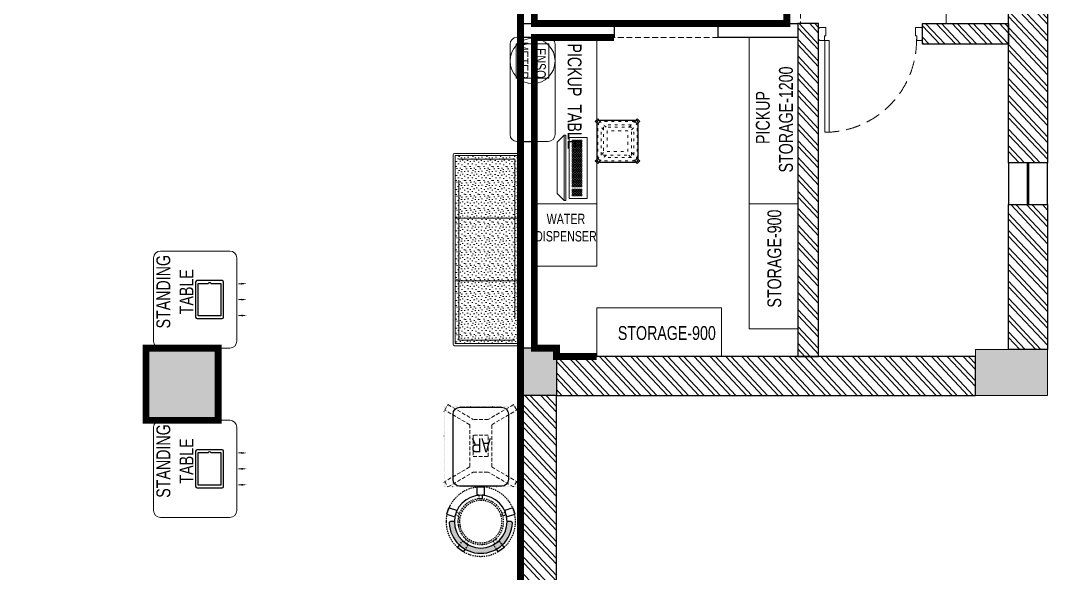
# Model space of a CAD drawing. Header units: feet. Extents: x 5886028 to 5900628, y -5290886 to -5278556.
# Drawn here: x 5893224 to 5900628, y -5285990 to -5282005 of the extents above; entities that cross this region are included whole.
import ezdxf

# ---------------------------------------------------------------- set-up
doc = ezdxf.new("R2010")
doc.units = ezdxf.units.FT
doc.header["$LTSCALE"] = 33
doc.header["$MEASUREMENT"] = 0
for name, pattern in [('a_p6_plan_L18$0$HIDDEN', [0.375, 0.25, -0.125]), ('ACAD_ISO03W100', [30, 12, -18]), ('DASHDOT2', [0.5, 0.25, -0.125, 0, -0.125]), ('DOT', [0.25, 0, -0.25]), ('HIDDEN2', [4.7624999999999975, 3.174999999999998, -1.587499999999999])]:
    doc.linetypes.add(name, pattern=pattern)
doc.layers.add('A-WALL', color=1, linetype='Continuous')
doc.layers.add('Window', color=5, linetype='Continuous')
for name, color, linetype, lineweight in [('Column', 243, 'Continuous', 9), ('Door', 2, 'Continuous', 13), ('HATCH', 9, 'Continuous', 9), ('LENS-CURTAIN', 5, 'a_p6_plan_L18$0$HIDDEN', 9), ('LENS-DOOR', 34, 'Continuous', 20), ('LENS-HATCH', 251, 'Continuous', 5), ('LENS-TEXT', 31, 'Continuous', 5), ('LENS_DIMENSION', 193, 'Continuous', 0), ('LENS_PARTITION', 21, 'Continuous', 25), ('LK-EQPMT', 3, 'Continuous', 18), ('LK-FF&E FLOOR', 1, 'Continuous', 9), ('LK-FF&E WALL', 1, 'Continuous', 9), ('LK-FLUTTED FINISH', 20, 'Continuous', 30), ('LK-IT', 3, 'Continuous', 18), ('LK-MIRROR', 133, 'Continuous', 13), ('LK-TILES FINISH', 251, 'Continuous', 5), ('LN-ELEVATION-1', 81, 'Continuous', 25), ('LN-ELEVATION-2', 103, 'Continuous', 20), ('LN-ELEVATION-3', 125, 'Continuous', 18), ('LN-ELEVATION-4', 145, 'Continuous', 13), ('LN-ELEVATION-5', 167, 'Continuous', 5), ('LN-HATCH', 251, 'Continuous', 0)]:
    doc.layers.add(name, color=color, linetype=linetype, lineweight=lineweight)
doc.styles.add('LK TXT', font='GILC____.TTF', dxfattribs={"height": 100})

# ---------------------------------------------------------------- blocks, each defined once
blk = doc.blocks.new('*U41')
at = {"layer": 'LENS-DOOR'}
for p, q in [((548121.7424194776, 1779235.250802661), (548121.7424194285, 1778573.792470696)), ((548121.7424194776, 1779235.250802661), (548152.9924194783, 1779235.250802661)), ((548152.9924194338, 1778573.792470696), (548152.9924194783, 1779235.250802661)), ((547452.4715860792, 1778573.792470752), (547488.9299194163, 1778573.792470761)), ((547452.471586084, 1778568.584137432), (547452.4715860792, 1778573.792470752)), ((547488.9299194115, 1778539.938304131), (547488.9299194163, 1778573.792470761)), ((548121.7424194285, 1778573.792470696), (548152.9924194338, 1778573.792470696)), ((548192.0549194335, 1778573.792470705), (548155.5965861009, 1778573.792470692)), ((548155.5965860891, 1778539.938304089), (548155.5965861009, 1778573.792470692)), ((548192.0549194335, 1778568.584137381), (548192.0549194335, 1778573.792470705)), ((547447.2632527729, 1778568.584137446), (547452.471586084, 1778568.584137432)), ((547447.2632527404, 1778484.13413872), (547447.2632527729, 1778568.584137446)), ((547488.9299194115, 1778539.938304131), (547499.346586087, 1778539.938304122)), ((547499.3465860802, 1778478.925805381), (547499.346586087, 1778539.938304122)), ((548145.1799194254, 1778478.925805334), (548145.1799194299, 1778539.938304084)), ((548155.5965860891, 1778539.938304089), (548145.1799194299, 1778539.938304084)), ((548197.2632527791, 1778568.58413739), (548192.0549194335, 1778568.584137381)), ((548197.263252749, 1778484.134138664), (548197.2632527791, 1778568.58413739)), ((547447.2632527404, 1778484.13413872), (547452.4715860676, 1778484.13413872)), ((547452.4715860795, 1778478.925805376), (547452.4715860676, 1778484.13413872)), ((547452.4715860795, 1778478.925805376), (547499.3465860802, 1778478.925805381)), ((548192.0549194288, 1778478.92580533), (548145.1799194254, 1778478.925805334)), ((548192.0549194288, 1778478.92580533), (548192.0549194311, 1778484.134138682)), ((548197.263252749, 1778484.134138664), (548192.0549194311, 1778484.134138682))]:
    blk.add_line(p, q, dxfattribs=at)
at = {"layer": 'LENS-DOOR', "color": 7, "linetype": 'HIDDEN2'}
blk.add_ellipse((548152.9924194338, 1778573.792470696), major_axis=(-661.4583333308027, 0.0034431291060411), ratio=0.9999999979146826, start_param=-1.570791121506941, end_param=0.0512086788949202, dxfattribs=at)
blk = doc.blocks.new('A$C2f5dd23c')
at = {"layer": 'Column'}
h = blk.add_hatch(color=8, dxfattribs=at)
h.dxf.hatch_style = 1
h.paths.add_polyline_path([(-8420, 12000), (-8420, 12330), (-8940, 12330), (-8940, 12000)])
h.paths.add_polyline_path([(-8420, 0), (-8420, 520), (-8940, 520), (-8940, 0)])
h.paths.add_polyline_path([(-8420, 6000), (-8420, 6520), (-8940, 6520), (-8940, 6000)])
h.paths.add_polyline_path([(-2440, 12000), (-2440, 12330), (-2960, 12330), (-2960, 12000)])
h.paths.add_polyline_path([(-2440, 0), (-2440, 520), (-2960, 520), (-2960, 0)])
h.paths.add_polyline_path([(-2440, 6000), (-2440, 6520), (-2960, 6520), (-2960, 6000)])
h.paths.add_polyline_path([(0, 6520), (0, 6180), (-260, 6180), (-260, 6520)])
h.paths.add_polyline_path([(3540, 6180), (3540, 6510.000000476837), (3020, 6510.000000476837), (3020, 6180)])
h.paths.add_polyline_path([(3540, 12000), (3540, 12330), (3020, 12330), (3020, 12000)])
at = {"layer": 'LN-HATCH'}
h = blk.add_hatch(dxfattribs=at)
h.set_pattern_fill('ANSI32', color=256, scale=222, angle=268.1105192815815)
h.set_pattern_definition([(313.1105192815815, (-3373823.442878878, 5462012.521852432), (60.77556509153959, 56.89370077437428), []), (313.1105192815815, (-3373824.736833648, 5461973.298763876), (60.77556509153959, 56.89370077437428), [])])
h.paths.add_polyline_path([(-2960, 280.0000004768372), (-8420, 280.0000004768372), (-8420, 0), (-2960, 0)])
h.paths.add_polyline_path([(-260, 6180), (-260, 280.0000004768372), (-2440, 280.0000004768372), (-2440, 0), (0, 0), (0, 6180)])
h.paths.add_polyline_path([(1740, 6460), (1890, 6460), (1890, 8860.000000476837), (1740, 8860.000000476837)])
h.paths.add_polyline_path([(3020, 6460), (0, 6460), (0, 6180), (3020, 6180)])
h.paths.add_polyline_path([(3260, 7555), (3540, 7555), (3540, 6510.000000476837), (3260, 6510.000000476837)])
h.paths.add_polyline_path([(3260, 12000), (3540, 12000), (3540, 7855), (3260, 7855)])
h.paths.add_polyline_path([(2640, 8860.000000476837), (3260, 8860.000000476837), (3260, 8710), (2640, 8710)])
h.paths.add_polyline_path([(-2440, 12330), (3020, 12330), (3020, 12140), (-2440, 12140)])
h.paths.add_polyline_path([(-8420, 12330), (-2960, 12330), (-2960, 12050.00000047683), (-8420, 12050.00000047683)])
at = {"layer": 'A-WALL'}
for points in [[(3260, 12000), (3540, 12000), (3540, 7855), (3260, 7855)], [(1740, 6460), (1890, 6460), (1890, 8860.000000476837), (1740, 8860.000000476837)], [(2640, 8860.000000476837), (3260, 8860.000000476837), (3260, 8710), (2640, 8710)], [(3260, 7555), (3540, 7555), (3540, 6510.000000476837), (3260, 6510.000000476837)], [(3020, 6460), (0, 6460), (0, 6180), (3020, 6180)], [(-260, 6180), (-260, 280.0000004768372), (-2440, 280.0000004768372), (-2440, 0), (0, 0), (0, 6180)]]:
    blk.add_lwpolyline(points, close=True, dxfattribs=at)
at = {"layer": 'Column'}
for points in [[(-2440, 6000), (-2440, 6520), (-2960, 6520), (-2960, 6000)], [(0, 6520), (0, 6180), (-260, 6180), (-260, 6520)], [(3540, 6180), (3540, 6510.000000476837), (3020, 6510.000000476837), (3020, 6180)]]:
    blk.add_lwpolyline(points, close=True, dxfattribs=at)
at = {"layer": 'Window'}
for p, q in [((3260, 7855), (3260, 7555)), ((3540, 7555), (3540, 7855))]:
    blk.add_line(p, q, dxfattribs=at)
blk.add_lwpolyline([(3394, 7555), (3406, 7555), (3406, 7855), (3394, 7855)], close=True, dxfattribs=at)
at = {"layer": 'Door', "rotation": 180}
blk.add_blockref('*U41', (550087.2632527332, 1787311.359138299), dxfattribs=at)
blk = doc.blocks.new('Standing Table 700X600')
at = {"layer": 'LN-ELEVATION-1', "linetype": 'ByBlock', "lineweight": -2}
for p, q in [((-114.7243699021637, -32.29984612949194), (-114.7243699021637, -12)), ((0, -32.29984612949194), (0, -12)), ((114.7243699021637, -32.29984612949194), (114.7243699021637, -12))]:
    blk.add_line(p, q, dxfattribs=at)
at = {"layer": 'LN-ELEVATION-1'}
for points in [[(-127.25, 94.49999999997087), (126.75, 94.49999999997087, 0.4142135623713902), (136.75, 104.4999999999709), (136.75, 286.4999999999709, 0.4142135623713902), (126.75, 296.4999999999709), (-127.25, 296.4999999999709, 0.4142135623713902), (-137.25, 286.4999999999709), (-137.25, 104.4999999999709, 0.4142135623713902)], [(117.25, 185.9606079858495), (117.25, 113.5), (-117.75, 113.5), (-117.75, 277.5), (117.25, 277.5), (117.25, 205.0393920141796, 0.3275382217372251), (118.6499999994412, 203.1315136115008, -0.733799385757267), (118.6500000001397, 187.868486388732, 0.3275382217372252)]]:
    blk.add_lwpolyline(points, format="xyb", close=True, dxfattribs=at)
at = {"layer": 'LN-ELEVATION-1', "linetype": 'ByBlock', "lineweight": -2}
for points in [[(-108.0577032342553, -32.29984612949194), (-121.3910365682095, -32.29984612949194), (-114.7243699021637, -72.29984612949193)], [(6.666666666977107, -32.29984612949194), (-6.666666666045784, -32.29984612949194), (0, -72.29984612949193)], [(121.3910365691408, -32.29984612949194), (108.0577032361179, -32.29984612949194), (114.7243699021637, -72.29984612949193)]]:
    blk.add_solid(points, dxfattribs=at)
at = {"layer": 'LN-ELEVATION-2'}
blk.add_lwpolyline([(-300, 0), (300, 0, 0.4142135623725836), (350, 50), (350, 550, 0.4142135623725836), (300, 600), (-300, 600, 0.4142135623725837), (-350, 550), (-350, 50, 0.4142135623725836)], format="xyb", close=True, dxfattribs=at)
at = {"layer": 'LENS-TEXT', "color": 7, "linetype": 'Continuous', "ltscale": 3, "insert": (56.76527249882929, 445.9141869283921), "char_height": 100, "width": 783.9636358173434, "attachment_point": 5, "style": 'LK TXT'}
blk.add_mtext('STANDING TABLE', dxfattribs=at)
blk = doc.blocks.new('3 seater Bench 1385')
at = {"layer": 'LENS-HATCH', "lineweight": 0}
h = blk.add_hatch(dxfattribs=at)
h.set_pattern_fill('STIP1', color=177, scale=100, angle=269.9999999999999, pattern_type=2)
h.set_pattern_definition([(270, (6617025.245374651, -170439.1063060568), (100, -1.516e-13), [0, -100]), (270, (6617009.245374652, -170451.1063060568), (100, -1.516e-13), [0, -100]), (270, (6616985.245374652, -170446.1063060568), (100, -1.516e-13), [0, -100]), (270, (6616962.245374652, -170481.1063060568), (100, -1.516e-13), [0, -100]), (270, (6616998.245374652, -170478.1063060568), (100, -1.516e-13), [0, -100]), (270, (6617022.245374652, -170505.1063060568), (100, -1.516e-13), [0, -100]), (270, (6617029.245374651, -170470.1063060568), (100, -1.516e-13), [0, -100]), (270, (6616988.245374651, -170512.1063060568), (100, -1.516e-13), [0, -100]), (270, (6616956.245374652, -170507.1063060568), (100, -1.516e-13), [0, -100]), (270, (6616941.245374651, -170433.1063060568), (100, -1.516e-13), [0, -100]), (270, (6616961.245374652, -170451.1063060568), (100, -1.516e-13), [0, -100]), (270, (6616942.245374652, -170465.1063060568), (100, -1.516e-13), [0, -100]), (270, (6617006.245374652, -170526.1063060568), (100, -1.516e-13), [0, -100]), (270, (6616981.245374652, -170494.1063060568), (100, -1.516e-13), [0, -100]), (270, (6617014.245374652, -170486.1063060568), (100, -1.516e-13), [0, -100]), (270, (6617005.245374651, -170503.1063060568), (100, -1.516e-13), [0, -100]), (270, (6616978.245374651, -170467.1063060568), (100, -1.516e-13), [0, -100]), (270, (6617032.245374652, -170495.1063060568), (100, -1.516e-13), [0, -100]), (270, (6616973.245374651, -170526.1063060568), (100, -1.516e-13), [0, -100]), (270, (6616943.245374651, -170523.1063060568), (100, -1.516e-13), [0, -100])])
h.paths.add_polyline_path([(677.5000000004657, 227.5), (225.8333333334885, 227.5), (225.8333333334885, -227.5), (677.5000000004657, -227.5)])
h.paths.add_polyline_path([(-225.8333333334885, 227.5), (225.8333333334885, 227.5), (225.8333333334885, -227.5), (-225.8333333334885, -227.5)])
h.paths.add_polyline_path([(-677.5000000004657, 227.5), (-225.8333333334885, 227.5), (-225.8333333334885, -227.5), (-677.5000000004657, -227.5)])
at = {"layer": 'LN-ELEVATION-2', "ltscale": 0.5}
for points in [[(-677.5000000004657, 227.5), (-225.8333333334885, 227.5), (-225.8333333334885, -227.5), (-677.5000000004657, -227.5)], [(-225.8333333334885, 227.5), (225.8333333334885, 227.5), (225.8333333334885, -227.5), (-225.8333333334885, -227.5)], [(677.5000000004657, 227.5), (225.8333333334885, 227.5), (225.8333333334885, -227.5), (677.5000000004657, -227.5)]]:
    blk.add_lwpolyline(points, close=True, dxfattribs=at)
at = {"layer": 'LN-ELEVATION-5', "ltscale": 0.5}
blk.add_lwpolyline([(682.4999999995343, 242.5), (-682.5000000004655, 242.5, 0.4142135623730951), (-692.5000000004655, 232.5), (-692.5000000004655, -232.5, 0.4142135623730951), (-682.5000000004655, -242.5), (682.4999999995343, -242.5, 0.4142135623730951), (692.4999999995343, -232.5), (692.4999999995343, 232.5, 0.4142135623730951)], format="xyb", close=True, dxfattribs=at)
blk.add_lwpolyline([(677.4999999995343, 227.5), (-677.5000000004657, 227.5), (-677.5000000004657, -227.5), (677.4999999995343, -227.5)], close=True, dxfattribs=at)
at = {"layer": 'LN-ELEVATION-5', "linetype": 'HIDDEN2', "ltscale": 11}
blk.add_lwpolyline([(-652.5000000004657, 202.5), (652.5000000004657, 202.5), (652.5000000004657, -202.5), (-652.5000000004657, -202.5)], close=True, dxfattribs=at)
blk = doc.blocks.new('AR')
at = {"layer": 'LN-ELEVATION-2', "linetype": 'DOT', "lineweight": 25}
blk.add_lwpolyline([(0, 13.41378593863919), (530, 13.41378593863919), (530, 593.4137859386392), (0, 593.4137859386392)], close=True, dxfattribs=at)
at = {"layer": 'LN-ELEVATION-2', "lineweight": 25}
blk.add_lwpolyline([(465, 68.22063546301797), (465, 538.2206354630179, 0.4142135623730951), (415, 588.2206354630177), (115, 588.2206354630177, 0.4142135623730951), (65, 538.2206354630179), (65, 68.22063546301797, 0.4142135623730951), (115, 18.22063546301797), (415, 18.22063546301797, 0.4142135623730951)], format="xyb", close=True, dxfattribs=at)
at = {"layer": 'LN-ELEVATION-4', "linetype": 'HIDDEN2', "ltscale": 0.25}
for points in [[(185.8456009030342, 448.8780772723258), (5.888936847448348, 554.0078910568263), (28.48512306064368, 593.350836840691), (211.0874861851335, 486.6754184374586)], [(344.154399111867, 448.8780772762837), (524.1110631600021, 554.0078910947777), (501.5148769393563, 593.3508368753828), (318.9125138223171, 486.6754184374586)], [(185.8456009030342, 144.472759603057), (185.8456009030342, 448.8780772723258)], [(211.0874861851335, 486.6754184376913), (318.9125138223171, 486.6754184376913)], [(344.154399111867, 448.8780772762837), (344.154399111867, 144.4727595990989)], [(185.8456009030342, 144.472759603057), (5.888936847448348, 39.34294581855647), (28.48512306064368, 3.46917659e-08), (211.0874861851335, 106.6754184379242)], [(318.9125138223171, 106.6754184376914), (211.0874861851335, 106.6754184376914)], [(344.154399111867, 144.4727595990989), (524.1110631600021, 39.34294578060508), (501.5148769393563, 0), (318.9125138223171, 106.6754184379242)]]:
    blk.add_lwpolyline(points, dxfattribs=at)
blk.add_lwpolyline([(210.8456009030342, 373.9866790841333), (319.154399111867, 373.9866790841333), (319.154399111867, 219.3641577917151), (210.8456009030342, 219.3641577917151)], close=True, dxfattribs=at)
blk = doc.blocks.new('DR STOOL')
at = {"layer": 'HATCH'}
h = blk.add_hatch(dxfattribs=at)
h.set_pattern_fill('ANSI36', color=250, angle=-90.00000000000001)
h.set_pattern_definition([(315, (-227.8099174643867, 917.3997257252777), (6.173926083235043, -1.683798022700468), [7.9375, -1.587499999999999, 0, -1.587499999999999])])
edge = h.paths.add_edge_path()
edge.add_line((-190.0000000041909, 4.511094e-10), (-218.6899174675346, 4.511094e-10))
edge.add_arc((-218.6899174670689, 9.120000000388245), 9.119999999940092, 177.6119845363388, 269.9999999996136, ccw=False)
edge.add_arc((-1.8626451e-09, 3.565219e-10), 228.000000002257, 2.3880154632688004, 177.6119845367313, ccw=False)
edge.add_arc((218.6899174633436, 9.120000000497384), 9.120000000051716, -90.00000000034493, 2.3880154629299, ccw=False)
edge.add_line((218.6899174633436, 4.511094e-10), (190, 4.511094e-10))
edge.add_arc((-1.8626451e-09, 4.511094e-10), 190.000000001979, -1.27e-14, 180)
at = {"layer": 'LN-ELEVATION-1', "color": 1, "ltscale": 100}
for p, q in [((-165.2704676063731, 189.0243927398114), (-165.9069543029182, 185.0820035930228)), ((-165.9069543029182, 185.0820035930228), (-153.8003208162263, 168.3135803133482)), ((-128.6221585394814, 215.4841044476634), (-165.2704676063731, 189.0243927398114)), ((-124.7228340068832, 214.8545704018979), (-128.6221585394814, 215.4841044476634)), ((-112.6981821293011, 198.1996966340157), (-124.7228340068832, 214.8545704018979)), ((124.7553772013634, 214.9803744515593), (112.5488144652918, 198.2845540212292)), ((128.7014972954057, 215.5933048763618), (124.7553772013634, 214.9803744515593)), ((128.7014972954057, 215.5933048763618), (124.7553772013634, 214.9803744515593)), ((165.1911288509145, 188.915192311113), (128.7014972954057, 215.5933048763618)), ((165.1911288509145, 188.915192311113), (128.7014972954057, 215.5933048763618)), ((153.6734594982117, 168.4294150282658), (165.7973639420234, 185.0121775862135)), ((165.7973639420234, 185.0121775862135), (165.1911288509145, 188.915192311113)), ((165.7973639420234, 185.0121775862135), (165.1911288509145, 188.915192311113)), ((-242.9550312487409, -52.24013893969095), (-244.7482102331705, -55.75945052818861)), ((-244.7482102331705, -55.75945052818861), (-230.7800458371639, -98.74904560100549)), ((-191.2928382232785, -35.45407700946089), (-242.9550312487409, -52.24013893969095)), ((-187.9259491492994, -37.1695928365807), (-191.2928382232785, -35.45407700946089)), ((-184.1424400564283, -48.81403796559607), (-187.9259491492994, -37.1695928365807)), ((-173.8639617776498, -80.4479453730819), (-177.8421125086024, -68.2044548037811)), ((177.6922140880488, -68.56540505095472), (173.8739495249465, -80.1985000452405)), ((188.0651108901948, -36.96233201187715), (184.0504167033359, -49.19388854173303)), ((191.3981811110861, -35.27656588272658), (188.0651108901948, -36.96233201187715)), ((243.0100176925771, -52.21682526778022), (191.3981811110861, -35.27656588272658)), ((230.715890809428, -98.7280946081737), (244.8123673382215, -55.78040257930116)), ((244.8123673382215, -55.78040257930116), (243.0100176925771, -52.21682526778022)), ((-230.7800458371639, -98.74904560100549), (-227.2218665438704, -100.5620286722478)), ((-227.2218665438704, -100.5620286722478), (-175.5596735184081, -83.7759667420105)), ((-175.5596735184081, -83.7759667420105), (-173.8639617776498, -80.4479453730819)), ((173.8739495249465, -80.1985000452405), (175.5794035866856, -83.5704969359358)), ((175.5794035866856, -83.5704969359358), (227.1912401677109, -100.5107563209894)), ((227.1912401677109, -100.5107563209894), (230.715890809428, -98.7280946081737)), ((-22.72193054761737, -190.2142363802995), (-25.39390889601782, -192.886214728569)), ((-25.39390889601782, -192.886214728569), (-25.39390889601782, -247.2070584567482)), ((-10.47823652112856, -190.2142363802995), (-22.72193054761737, -190.2142363802995)), ((22.78362171910703, -190.2142363802995), (9.910054048988968, -190.2142363802995)), ((25.42475448176265, -192.8553691428751), (22.78362171910703, -190.2142363802995)), ((25.42475448176265, -247.1762128710543), (25.42475448176265, -192.8553691428751)), ((-25.39390889601782, -247.2070584567482), (-22.60096735274419, -250)), ((-22.60096735274419, -250), (22.60096735274419, -250)), ((22.60096735274419, -250), (25.42475448176265, -247.1762128710543))]:
    blk.add_line(p, q, dxfattribs=at)
at = {"layer": 'LN-ELEVATION-1', "linetype": 'DASHDOT2'}
for p, q in [((-153.8003208162263, 168.3135803133482), (-134.1093360339291, 141.0403694751003)), ((-92.92521573789418, 170.8129362839827), (-112.6981821293011, 198.1996966340157)), ((-103.4542870586738, 159.9154408004979), (-93.52748446213081, 167.0824927485227)), ((-88.15393704269081, 139.4771787207864), (-103.4542870586738, 159.9154408004979)), ((-93.52748446213081, 167.0824927485227), (-92.92521573789418, 170.8129362839827)), ((103.6608748426661, 159.8406005539291), (88.19885099539533, 139.4487815762331)), ((112.5488144652918, 198.2845540212292), (92.69529851106927, 171.1294289919315)), ((92.69529851106927, 171.1294289919315), (93.26858203159645, 167.4385604566923)), ((93.26858203159645, 167.4385604566923), (103.6608748426661, 159.8406005539291)), ((133.7372852512635, 141.1612321265929), (153.6734594982117, 168.4294150282658)), ((-134.1093360339291, 141.0403694751003), (-130.4219571123831, 140.4450534014686)), ((-130.4219571123831, 140.4450534014686), (-119.9844727469608, 147.9808124662595)), ((-119.9844727469608, 147.9808124662595), (-105.3687285655178, 126.9741353208374)), ((105.4096150295809, 126.94019481352), (120.1194891873747, 147.8074627162714)), ((120.1194891873747, 147.8074627162714), (130.0033113472163, 140.5812532722048)), ((130.0033113472163, 140.5812532722048), (133.7372852512635, 141.1612321265929)), ((-159.954806596972, -40.49024384317454), (-184.1424400564283, -48.81403796559607)), ((-177.8421125086024, -68.2044548037811), (-153.4148110738024, -60.73628028803068)), ((153.3006618716754, -61.02382378749462), (177.6922140880488, -68.56540505095472)), ((184.0504167033359, -49.19388854173303), (159.8786162491887, -40.79004861696012)), ((-10.92024635523557, -164.6382343793375), (-10.47823652112856, -190.2142363802995)), ((9.910054048988968, -190.2142363802995), (10.35584833659231, -164.674698740353))]:
    blk.add_line(p, q, dxfattribs=at)
at = {"layer": 'LN-ELEVATION-1', "color": 1, "ltscale": 100}
blk.add_lwpolyline([(-190.0000000023283, 0), (-218.6899174656719, 0, -0.4264743413925903), (-227.8019973598421, 9.5, -0.959166304662544), (227.8019973593764, 9.5, -0.4264743413925903), (218.6899174647406, 0), (190.0000000013969, 0)], format="xyb", dxfattribs=at)
at = {"layer": 'LN-ELEVATION-1', "linetype": 'DASHDOT2'}
for radius in [250, 165, 153]:
    blk.add_circle((0, 0), radius, dxfattribs=at)
at = {"layer": 'LN-ELEVATION-1', "color": 1, "ltscale": 100}
blk.add_circle((0, 0), 190, dxfattribs=at)
blk = doc.blocks.new('CLENS 600 TYPE 6')
at = {"layer": 'LN-ELEVATION-1', "ltscale": 0.5}
blk.add_lwpolyline([(130, -225), (-130, -225, -0.4142135623730951), (-150, -205), (-150, 55, -0.4142135623730951), (-130, 75), (130, 75, -0.4142135623730951), (150, 55), (150, -205, -0.4142135623730951)], format="xyb", close=True, dxfattribs=at)
at = {"layer": 'LN-ELEVATION-3', "linetype": 'ACAD_ISO03W100', "ltscale": 0.05}
for p, q in [((-100, 7.322330470196902), (-142.3743686703965, 49.69669914152472)), ((-142.3743686708621, -199.6966991410591), (-142.3743686708621, 49.69669914105907)), ((-82.3223304701969, 25), (-124.6966991401277, 67.374368671095)), ((124.696699141059, 67.3743686703965), (-124.6966991401277, 67.374368671095)), ((-117.3743686703965, -174.6966991408262), (-117.3743686703965, 24.69669914152473)), ((99.69669914059341, 42.3743686703965), (-99.69669913966207, 42.374368671095)), ((82.3223304701969, 25), (124.6966991401277, 67.374368671095)), ((100, 7.322330470196902), (142.3743686703965, 49.69669914152472)), ((117.3743686703965, -174.6966991408262), (117.3743686703965, 24.69669914152473)), ((142.3743686708621, -199.6966991410591), (142.3743686708621, 49.69669914105907)), ((-100, -157.3223304701969), (-142.3743686703965, -199.6966991415247)), ((-82.3223304701969, -175), (-124.6966991401277, -217.374368671095)), ((124.696699141059, -217.3743686703965), (-124.6966991401277, -217.374368671095)), ((99.69669914059341, -192.3743686703965), (-99.69669913966207, -192.374368671095)), ((82.3223304701969, -175), (124.6966991401277, -217.374368671095)), ((100, -157.3223304701969), (142.3743686703965, -199.6966991415247))]:
    blk.add_line(p, q, dxfattribs=at)
for points in [[(-132.2008663183078, 74.87853584764525), (-124.696699141059, 67.3743686703965), (-142.3743686708621, 49.69669914105907), (-149.8785358476452, 57.20086631807498)], [(132.2008663183078, 74.87853584764525), (124.696699141059, 67.3743686703965), (142.3743686708621, 49.69669914105907), (149.8785358476452, 57.20086631807498)], [(-132.2008663183078, -224.8785358476453), (-124.696699141059, -217.3743686703965), (-142.3743686708621, -199.6966991410591), (-149.8785358476452, -207.200866318075)], [(132.2008663183078, -224.8785358476453), (124.696699141059, -217.3743686703965), (142.3743686708621, -199.6966991410591), (149.8785358476452, -207.200866318075)]]:
    blk.add_lwpolyline(points, dxfattribs=at)
for points in [[(100, -175), (-100, -175), (-100, 25), (100, 25)], [(75, -150), (-75, -150), (-75, 0), (75, 0)]]:
    blk.add_lwpolyline(points, close=True, dxfattribs=at)
at = {"layer": 'LN-ELEVATION-5', "ltscale": 0.5}
for points in [[(-149.8785358476452, 57.20086631807498), (-160.0520382001995, 67.37436867062934), (-142.3743686708621, 85.05203819996677), (-132.2008663183078, 74.87853584787806)], [(149.8785358476452, 57.20086631807498), (160.0520382001995, 67.37436867062934), (142.3743686708621, 85.05203819996677), (132.2008663183078, 74.87853584787806)], [(-149.8785358476452, -207.200866318075), (-160.0520382001995, -217.3743686706294), (-142.3743686708621, -235.0520381999668), (-132.2008663183078, -224.8785358478781)], [(149.8785358476452, -207.200866318075), (160.0520382001995, -217.3743686706294), (142.3743686708621, -235.0520381999668), (132.2008663183078, -224.8785358478781)]]:
    blk.add_lwpolyline(points, dxfattribs=at)
blk = doc.blocks.new('*U24')
at = {"layer": 'LK-EQPMT', "ltscale": 12}
blk.add_lwpolyline([(5.986879315214991, 4.914598100478997), (-5.986879315214991, 4.914598100478997), (-5.986879315214991, -4.914598100478997), (5.986879315214991, -4.914598100478997)], close=True, dxfattribs=at)
blk = doc.blocks.new('*U25')
at = {"color": 0, "linetype": 'ByBlock', "lineweight": -2}
for p in [(0, 0), (17.96063794564497, 0), (35.92127589128995, 0), (53.88191383693492, 0), (71.8425517825799, 0), (89.80318972822487, 0), (107.7638276738698, 0), (125.7244656195148, 0), (143.6851035651598, 0), (161.6457415108048, 0), (179.6063794564497, 0), (197.5670174020947, 0), (215.5276553477397, 0), (233.4882932933847, 0), (251.4489312390296, 0), (269.4095691846746, 0), (287.3702071303196, 0), (305.3308450759646, 0), (323.2914830216096, 0), (-9e-16, -14.74379430143699), (-1.8e-15, -29.48758860287398), (-2.7e-15, -44.23138290431096), (-3.6e-15, -58.97517720574795), (17.96063794564497, -14.74379430143699), (17.96063794564497, -29.48758860287398), (17.96063794564497, -44.23138290431096), (17.96063794564497, -58.97517720574795), (35.92127589128995, -14.74379430143699), (35.92127589128995, -29.48758860287398), (35.92127589128995, -44.23138290431096), (35.92127589128994, -58.97517720574795), (53.88191383693492, -14.74379430143699), (53.88191383693492, -29.48758860287398), (53.88191383693492, -44.23138290431096), (53.88191383693492, -58.97517720574795), (71.8425517825799, -14.74379430143699), (71.8425517825799, -29.48758860287398), (71.8425517825799, -44.23138290431096), (71.8425517825799, -58.97517720574795), (89.80318972822487, -14.74379430143699), (89.80318972822487, -29.48758860287398), (89.80318972822487, -44.23138290431096), (89.80318972822487, -58.97517720574795), (107.7638276738698, -14.74379430143699), (107.7638276738698, -29.48758860287398), (107.7638276738698, -44.23138290431096), (107.7638276738698, -58.97517720574795), (125.7244656195148, -14.74379430143699), (125.7244656195148, -29.48758860287398), (125.7244656195148, -44.23138290431096), (125.7244656195148, -58.97517720574795), (143.6851035651598, -14.74379430143699), (143.6851035651598, -29.48758860287398), (143.6851035651598, -44.23138290431096), (143.6851035651598, -58.97517720574795), (161.6457415108048, -14.74379430143699), (161.6457415108048, -29.48758860287398), (161.6457415108048, -44.23138290431096), (161.6457415108048, -58.97517720574795), (179.6063794564497, -14.74379430143699), (179.6063794564497, -29.48758860287398), (179.6063794564497, -44.23138290431096), (179.6063794564497, -58.97517720574795), (197.5670174020947, -14.74379430143699), (197.5670174020947, -29.48758860287398), (197.5670174020947, -44.23138290431096), (197.5670174020947, -58.97517720574795), (215.5276553477397, -14.74379430143699), (215.5276553477397, -29.48758860287398), (215.5276553477397, -44.23138290431096), (215.5276553477397, -58.97517720574795), (233.4882932933847, -14.74379430143699), (233.4882932933847, -29.48758860287398), (233.4882932933847, -44.23138290431096), (233.4882932933847, -58.97517720574795), (251.4489312390296, -14.74379430143699), (251.4489312390296, -29.48758860287398), (251.4489312390296, -44.23138290431096), (251.4489312390296, -58.97517720574795), (269.4095691846746, -14.74379430143699), (269.4095691846746, -29.48758860287398), (269.4095691846746, -44.23138290431096), (269.4095691846746, -58.97517720574795), (287.3702071303196, -14.74379430143699), (287.3702071303196, -29.48758860287398), (287.3702071303196, -44.23138290431096), (287.3702071303196, -58.97517720574795), (305.3308450759646, -14.74379430143699), (305.3308450759646, -29.48758860287398), (305.3308450759646, -44.23138290431096), (305.3308450759646, -58.97517720574795), (323.2914830216096, -14.74379430143699), (323.2914830216096, -29.48758860287398), (323.2914830216096, -44.23138290431096), (323.2914830216096, -58.97517720574795)]:
    blk.add_blockref('*U24', p, dxfattribs=at)
blk = doc.blocks.new('*U22')
at = {"layer": 'LK-EQPMT', "ltscale": 12}
blk.add_lwpolyline([(5.986879315214991, 4.914598100478997), (-5.986879315214991, 4.914598100478997), (-5.986879315214991, -4.914598100478997), (5.986879315214991, -4.914598100478997)], close=True, dxfattribs=at)
blk = doc.blocks.new('*U23')
at = {"color": 0, "linetype": 'ByBlock', "lineweight": -2}
for p in [(0, 0), (17.96063794564497, 0), (35.92127589128995, 0), (-9e-16, -14.74379430143699), (-1.8e-15, -29.48758860287398), (-2.7e-15, -44.23138290431096), (-3.6e-15, -58.97517720574795), (17.96063794564497, -14.74379430143699), (17.96063794564497, -29.48758860287398), (17.96063794564497, -44.23138290431096), (17.96063794564497, -58.97517720574795), (35.92127589128995, -14.74379430143699), (35.92127589128995, -29.48758860287398), (35.92127589128995, -44.23138290431096), (35.92127589128994, -58.97517720574795)]:
    blk.add_blockref('*U22', p, dxfattribs=at)
blk = doc.blocks.new('*U18')
at = {"ltscale": 12}
blk.add_lwpolyline([(8.040144996717572, 2.91038e-11), (8.040144996717572, 129.0940371821052), (448.0401449967176, 129.0940371821052), (448.0401449967176, 2.91038e-11)], close=True, dxfattribs=at)
for name, p in [('*U25', (35.16895717114949, 101.6202952143818)), ('*U23', (386.6121428576974, 101.6202952143818))]:
    blk.add_blockref(name, p)
blk = doc.blocks.new('Pickup table PC')
at = {"layer": 'LN-ELEVATION-2', "ltscale": 0.5}
for points in [[(470, 50), (0, 50), (0, 62), (470, 62)], [(420, 0), (50, 0), (0, 50), (470, 50)]]:
    blk.add_lwpolyline(points, close=True, dxfattribs=at)

msp = doc.modelspace()

# ---------------------------------------------------------------- linework, layer by layer
at = {"layer": 'LENS-CURTAIN', "ltscale": 5}
for points in [[(5898848.092826725, -5282026.212095208), (5898748.092826726, -5282026.212095208), (5898748.092826726, -5281144.747086541), (5898848.092826725, -5281144.747086541)], [(5896928.092826726, -5281246.212095684), (5896828.092826726, -5281246.212095684), (5896828.092826726, -5282026.212095208), (5896928.092826726, -5282026.212095208)], [(5897503.092826727, -5282026.212095208), (5898253.092826726, -5282026.212095208), (5898253.092826726, -5282126.212095684), (5897503.092826727, -5282126.212095684)], [(5896928.092826726, -5282876.212095684), (5896828.092826726, -5282876.212095684), (5896828.092826726, -5282126.212095684), (5896928.092826726, -5282126.212095684)]]:
    msp.add_lwpolyline(points, close=True, dxfattribs=at)
at = {"layer": 'LENS_PARTITION'}
for points in [[(5897503.092826727, -5282126.212095684), (5896828.092826726, -5282126.212095684), (5896828.092826726, -5282026.212095208), (5897503.092826727, -5282026.212095208)], [(5898253.092826726, -5282026.212095208), (5898828.092826725, -5282026.212095208), (5898828.092826725, -5282126.212095684), (5898253.092826726, -5282126.212095684)], [(5896828.092826726, -5282876.212095684), (5896928.092826726, -5282876.212095684), (5896928.092826726, -5284366.212095684), (5896828.092826726, -5284366.212095684)]]:
    msp.add_lwpolyline(points, close=True, dxfattribs=at)
at = {"layer": 'LK-EQPMT'}
msp.add_lwpolyline([(5896798.092739703, -5282173.315740554), (5897033.092739703, -5282173.315740554), (5897033.092739703, -5282419.315740554), (5896798.092739703, -5282419.315740554)], close=True, dxfattribs=at)
at = {"layer": 'LK-FF&E WALL'}
for points in [[(5900348.092826726, -5282026.212095208), (5900348.092826726, -5281246.212095684), (5899898.092826726, -5281246.212095684), (5899898.092826726, -5282026.212095208)], [(5896928.092744874, -5283326.212091549), (5896928.092744874, -5282126.212095684), (5897378.092744873, -5282126.212095684), (5897378.092744873, -5283326.212091549)], [(5898828.092826725, -5282126.212095684), (5898478.092826726, -5282126.212095684), (5898478.092826726, -5283326.212095685), (5898828.092826725, -5283326.212095685)], [(5896928.092826726, -5283776.21209155), (5897378.092826726, -5283776.21209155), (5897378.092826726, -5283326.212091549), (5896928.092826726, -5283326.212091549)], [(5898828.092826725, -5283326.212095685), (5898478.092826726, -5283326.212095685), (5898478.092826726, -5284226.212095684), (5898828.092826725, -5284226.212095684)], [(5898278.092826727, -5284426.212095683), (5898278.092826727, -5284076.212095684), (5897378.092826726, -5284076.212095684), (5897378.092826726, -5284426.212095683)]]:
    msp.add_lwpolyline(points, close=True, dxfattribs=at)
msp.add_lwpolyline([(5896803.092744214, -5282876.212095684), (5897028.092735191, -5282876.212095684, 0.4142135623730951), (5897078.092735191, -5282826.212095684), (5897078.092735191, -5282176.212095684, 0.4142135623730951), (5897028.092735191, -5282126.212095684), (5896803.092744214, -5282126.212095684, 0.4142135623730951), (5896753.092744214, -5282176.212095684), (5896753.092744214, -5282826.212095684, 0.4142135623730951)], format="xyb", close=True, dxfattribs=at)
msp.add_circle((5896915.592739703, -5282296.315740555), 162.4999954886734, dxfattribs=at)
at = {"layer": 'LK-FLUTTED FINISH', "linetype": 'ACAD_ISO03W100', "ltscale": 0.05, "const_width": 50}
msp.add_lwpolyline([(5896828.092826726, -5281246.212095684), (5896828.092826726, -5286156.212095208)], dxfattribs=at)
at = {"layer": 'LK-MIRROR', "linetype": 'ACAD_ISO03W100', "ltscale": 0.05, "const_width": 50}
msp.add_lwpolyline([(5894648.092826725, -5284366.212095684), (5894128.092826726, -5284366.212095684), (5894128.092826726, -5284886.212095684), (5894648.092826725, -5284886.212095684)], close=True, dxfattribs=at)
at = {"layer": 'LK-TILES FINISH', "color": 212, "linetype": 'ACAD_ISO03W100', "ltscale": 0.05, "const_width": 50}
for points in [[(5898748.092826726, -5281948.81598106), (5898748.092826726, -5282026.212095208), (5896928.092826726, -5282026.212095208), (5896928.092826726, -5281246.212095684), (5897948.092826726, -5281246.212095684), (5897948.092826726, -5280346.212095685)], [(5897378.092826726, -5284426.212095683), (5897088.092826726, -5284426.212095683), (5897088.092826726, -5284366.212095684), (5896928.092826726, -5284366.212095684), (5896928.092826726, -5282126.212095684), (5897503.092826727, -5282126.212095684)]]:
    msp.add_lwpolyline(points, dxfattribs=at)

# ---------------------------------------------------------------- block references
at = {"layer": 'LENS_DIMENSION'}
msp.add_blockref('A$C2f5dd23c', (5897088.092826726, -5290886.212095684), dxfattribs=at)
at = {"layer": 'LK-FF&E FLOOR'}
for name, p, rotation in [('3 seater Bench 1385', (5896585.592826726, -5283655.806743104), 89.99999999999999), ('Standing Table 700X600', (5894782.440122148, -5284016.212095685), 90), ('Standing Table 700X600', (5894782.440122148, -5285236.212112522), 90)]:
    msp.add_blockref(name, p, dxfattribs=dict(at, rotation=rotation))
at = {"layer": 'LK-FF&E FLOOR', "xscale": -1, "rotation": 180}
for name, p in [('AR', (5896277.017909069, -5284773.27883745)), ('DR STOOL', (5896542.017909069, -5285616.692623388))]:
    msp.add_blockref(name, p, dxfattribs=at)
at = {"layer": 'LK-FF&E WALL', "xscale": -1, "rotation": 90.00000000000007}
msp.add_blockref('CLENS 600 TYPE 6', (5897453.092744874, -5282874.437958839), dxfattribs=at)
at = {"layer": 'LK-IT', "xscale": -1, "rotation": 270}
msp.add_blockref('Pickup table PC', (5897092.216339887, -5283301.670318292), dxfattribs=at)
at = {"layer": 'LK-IT', "ltscale": 0.5, "xscale": -1, "rotation": 90.00000000000007}
msp.add_blockref('*U18', (5897308.43142765, -5282838.630173294), dxfattribs=at)

# ---------------------------------------------------------------- texts
at = {"layer": 'LENS-TEXT', "color": 0, "linetype": 'Continuous', "ltscale": 3, "attachment_point": 5, "style": 'LK TXT'}
for s, width, gutter_width, insert, char_height, rotation in [('LENSO\\PMETER', 353.0555573365615, 0.5, (5896910.775238122, -5282292.015653443), 75, 270.00000000000006), ('PICKUP  TABLE  ', 783.9636358173434, 0.9999999999999992, (5897217.939458442, -5282551.274707117), 100, 270.00000000000006), (' PICKUP STORAGE-1200', 1099.486866972408, 0.9999999999999992, (5898659.638314149, -5282718.044990483), 100, 89.99999999999993), ('STORAGE-900', 1099.486866972408, 0.9999999999999992, (5898659.638314149, -5283720.73286374), 100, 89.99999999999993), ('AR', 237.4408088319178, 12.5, (5896543.674945976, -5285067.208179331), 100, 179.99999999999997)]:
    msp.add_mtext_dynamic_manual_height_columns(s, width=width, gutter_width=gutter_width, heights=[0], dxfattribs=dict(at, insert=insert, char_height=char_height, rotation=rotation))
for s, width, gutter_width, insert, char_height in [('WATER \\PDISPENSER', 264.1621858484572, 0.7499999999999996, (5897156.099518534, -5283497.637477279), 75), ('STORAGE-900', 1099.486866972408, 0.9999999999999992, (5897883.572058669, -5284257.757583106), 100)]:
    msp.add_mtext_dynamic_manual_height_columns(s, width=width, gutter_width=gutter_width, heights=[0], dxfattribs=dict(at, insert=insert, char_height=char_height))

doc.saveas('drawing.dxf')
